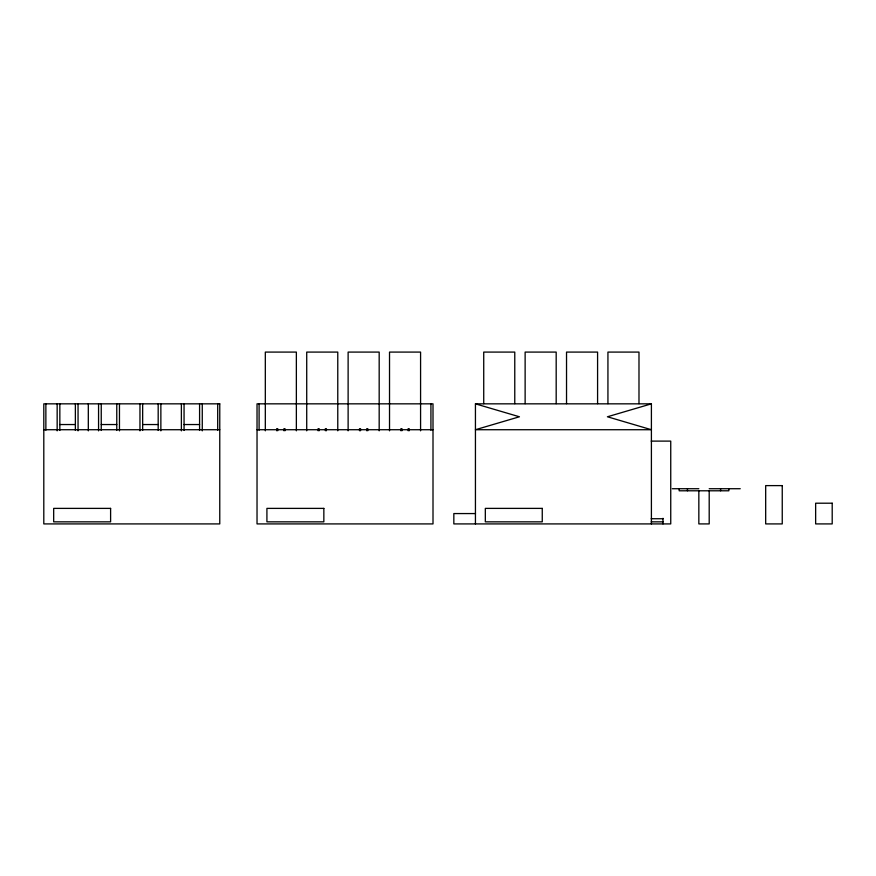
<?xml version="1.0" encoding="UTF-8"?>
<svg xmlns="http://www.w3.org/2000/svg" width="876" height="876" viewBox="0 0 876 876"><rect width="100%" height="100%" fill="white"/><g stroke="black" fill="none" stroke-linecap="round" stroke-linejoin="round"><path stroke-width="1.31" d="M651.405 523.914L651.405 403.836L607.418 416.779L651.405 429.722L475.438 429.722L519.435 416.779L475.438 403.836L475.438 523.914M347.871 403.836L257.029 403.836L257.029 523.914L433.007 523.914L433.007 403.836L348.122 403.836M475.438 403.836L651.405 403.836M59.842 424.542L75.369 424.542M101.244 424.542L116.771 424.542M142.657 424.542L158.184 424.542M184.059 424.542L199.586 424.542M43.8 429.722L219.766 429.722M257.029 429.722L433.007 429.722M651.197 441.11L670.742 441.11L670.742 523.914L453.834 523.914L453.834 513.566L475.493 513.566M672.341 488.72L698.84 488.72M709.199 488.72L740.242 488.72M651.197 518.734L662.979 518.734M651.197 521.844L662.979 521.844M728.865 488.72L728.865 490.79L679.174 490.79L679.174 488.72M720.576 488.72L720.576 490.79M709.199 490.79L709.199 523.914L698.84 523.914L698.84 490.79M687.452 488.72L687.452 490.79M662.979 518.296L662.979 523.914M638.987 403.672L638.987 352.086L607.933 352.086L607.933 403.672M597.585 403.672L597.585 352.086L566.531 352.086L566.531 403.672M556.183 403.672L556.183 352.086L525.129 352.086L525.129 403.672M514.77 403.672L514.77 352.086L483.727 352.086L483.727 403.672M430.926 403.836L430.926 430.193M420.579 430.817L420.579 352.086L389.524 352.086L389.524 430.817M409.191 430.751L409.191 428.682L408.161 428.682L408.161 430.751M401.953 430.751L401.953 428.682L400.912 428.682L400.912 430.751M379.177 430.817L379.177 352.086L348.122 352.086L348.122 430.817M367.789 430.751L367.789 428.682L366.759 428.682L366.759 430.751M360.54 430.751L360.54 428.682L359.51 428.682L359.51 430.751M337.775 430.817L337.775 352.086L306.72 352.086L306.72 430.817M326.387 430.751L326.387 428.682L325.346 428.682L325.346 430.751M319.138 430.751L319.138 428.682L318.108 428.682L318.108 430.751M296.362 430.817L296.362 352.086L265.319 352.086L265.319 430.817M284.985 430.751L284.985 428.682L283.944 428.682L283.944 430.751M277.736 430.751L277.736 428.682L276.696 428.682L276.696 430.751M259.099 403.836L259.099 430.193M217.697 403.836L217.697 430.193M202.268 403.836L202.268 430.85M199.586 403.836L199.586 430.455M184.059 403.836L184.059 430.455M181.376 403.836L181.376 430.85M160.866 403.836L160.866 430.85M158.184 403.836L158.184 430.455M142.657 403.836L142.657 430.455M139.963 403.836L139.963 430.85M119.464 403.836L119.464 430.85M116.771 403.836L116.771 430.455M101.244 403.836L101.244 430.455M98.561 403.836L98.561 430.85M88.312 403.836L88.312 430.85M78.052 403.836L78.052 430.85M75.369 403.836L75.369 430.455M59.842 403.836L59.842 430.455M57.159 403.836L57.159 430.85M45.87 403.836L45.87 430.193M219.766 403.836L43.8 403.836L43.8 523.914L219.766 523.914L219.766 403.836M782.246 485.611L765.679 485.611L765.679 523.914L782.246 523.914L782.246 485.611M832.2 503.207L815.644 503.207L815.644 523.914L832.2 523.914L832.2 503.207M110.606 508.387L53.677 508.387L53.677 521.844L110.606 521.844L110.606 508.387M323.846 508.387L266.917 508.387L266.917 521.844L323.846 521.844L323.846 508.387M542.255 508.387L485.326 508.387L485.326 521.844L542.255 521.844L542.255 508.387"/></g></svg>
